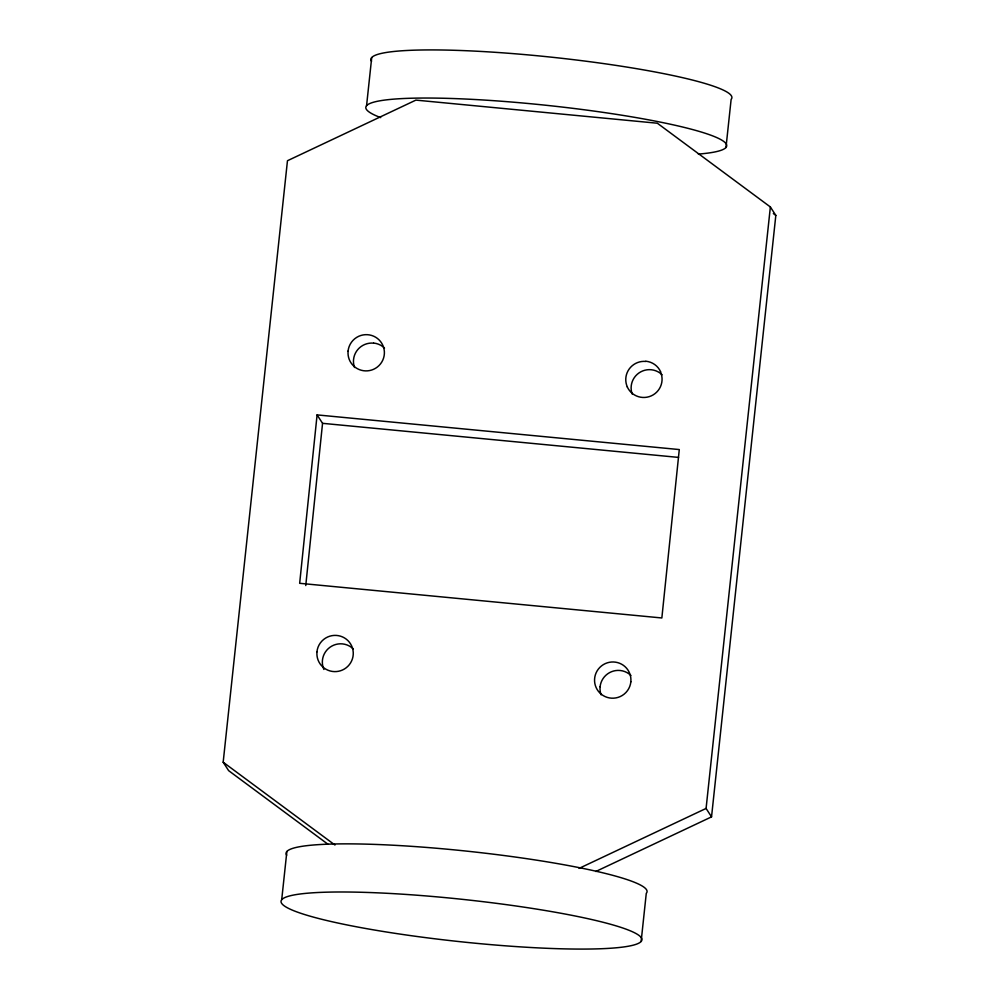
<?xml version="1.0" encoding="UTF-8"?>
<svg xmlns="http://www.w3.org/2000/svg" width="999" height="999" viewBox="0 0 999 999"><rect width="100%" height="100%" fill="white"/><g stroke="black" fill="none" stroke-linecap="round" stroke-linejoin="round"><path stroke-width="1.5" d="M317.095 414.897L299.663 583.304L661.85 617.969L679.283 449.562L317.095 414.897L322.552 423.326L305.756 585.551M327.984 844.255L228.634 770.641L223.177 762.212L287.462 160.727L415.896 100.112L657.354 123.227L770.366 206.955L775.823 215.397L711.538 816.87L595.804 871.49M281.718 899.624L286.863 851.498M366.571 105.669L371.715 57.555M641.146 941.445A181.506 21.179 6.1 0 0 386.051 893.243A181.506 21.179 6.1 0 0 357.105 926.91A181.506 21.179 6.1 0 0 641.146 941.445L646.278 893.331A181.506 21.179 6.1 0 0 467.569 851.223A181.506 21.179 6.1 0 0 286.688 855.194M725.986 147.502L731.131 99.376A181.506 21.179 6.1 0 0 552.41 57.28A181.506 21.179 6.1 0 0 371.541 61.251M711.538 816.87L706.081 808.441L770.366 206.955M579.058 868.393L706.081 808.441M322.552 423.326L678.546 457.405M773.338 213.549L775.823 215.397M223.177 762.212L334.952 845.017M660.476 371.84A18.219 18.019 -32.9 0 1 651.311 395.854A18.319 18.119 -32.9 0 1 627.26 386.875M627.36 387.013A18.219 18.019 -32.9 0 1 645.841 361.438M645.878 361.226A18.319 18.119 -32.9 0 1 660.614 371.74M630.918 675.461A18.319 18.119 -32.9 0 0 620.067 670.479A18.219 18.019 -32.9 0 0 600.087 686.788M601.098 694.817A18.319 18.119 -32.9 0 1 600.112 686.788M632.217 394.093A18.219 18.019 -32.9 0 1 651.198 369.73A18.319 18.119 -32.9 0 1 662.05 374.737M354.545 367.507A18.319 18.119 -32.9 0 1 353.559 359.478A18.219 18.019 -32.9 0 1 373.526 343.144M373.663 343.069A18.319 18.119 -32.9 0 1 384.515 348.064M323.913 669.455A18.319 18.119 -32.9 0 1 322.44 660.202A18.219 18.019 -32.9 0 1 342.395 643.88A18.319 18.119 -32.9 0 1 353.246 648.888M380.681 117.607A181.506 21.179 6.1 0 1 560.676 106.881A181.506 21.179 6.1 0 1 698.351 154.083M316.983 651.773A18.319 18.119 -32.9 0 0 342.507 670.004A18.219 18.019 -32.9 0 0 351.673 645.991A18.319 18.119 -32.9 0 0 327.635 637A18.219 18.019 -32.9 0 0 316.958 651.773M348.102 351.049A18.319 18.119 -32.9 0 0 373.638 369.28A18.219 18.019 -32.9 0 0 382.804 345.267A18.319 18.119 -32.9 0 0 358.753 336.276A18.219 18.019 -32.9 0 0 348.089 351.049M630.831 681.817A18.319 18.119 -32.9 0 0 605.307 663.586A18.219 18.019 -32.9 0 0 596.141 687.599A18.319 18.119 -32.9 0 0 620.179 696.59A18.219 18.019 -32.9 0 0 630.856 681.817"/></g></svg>
